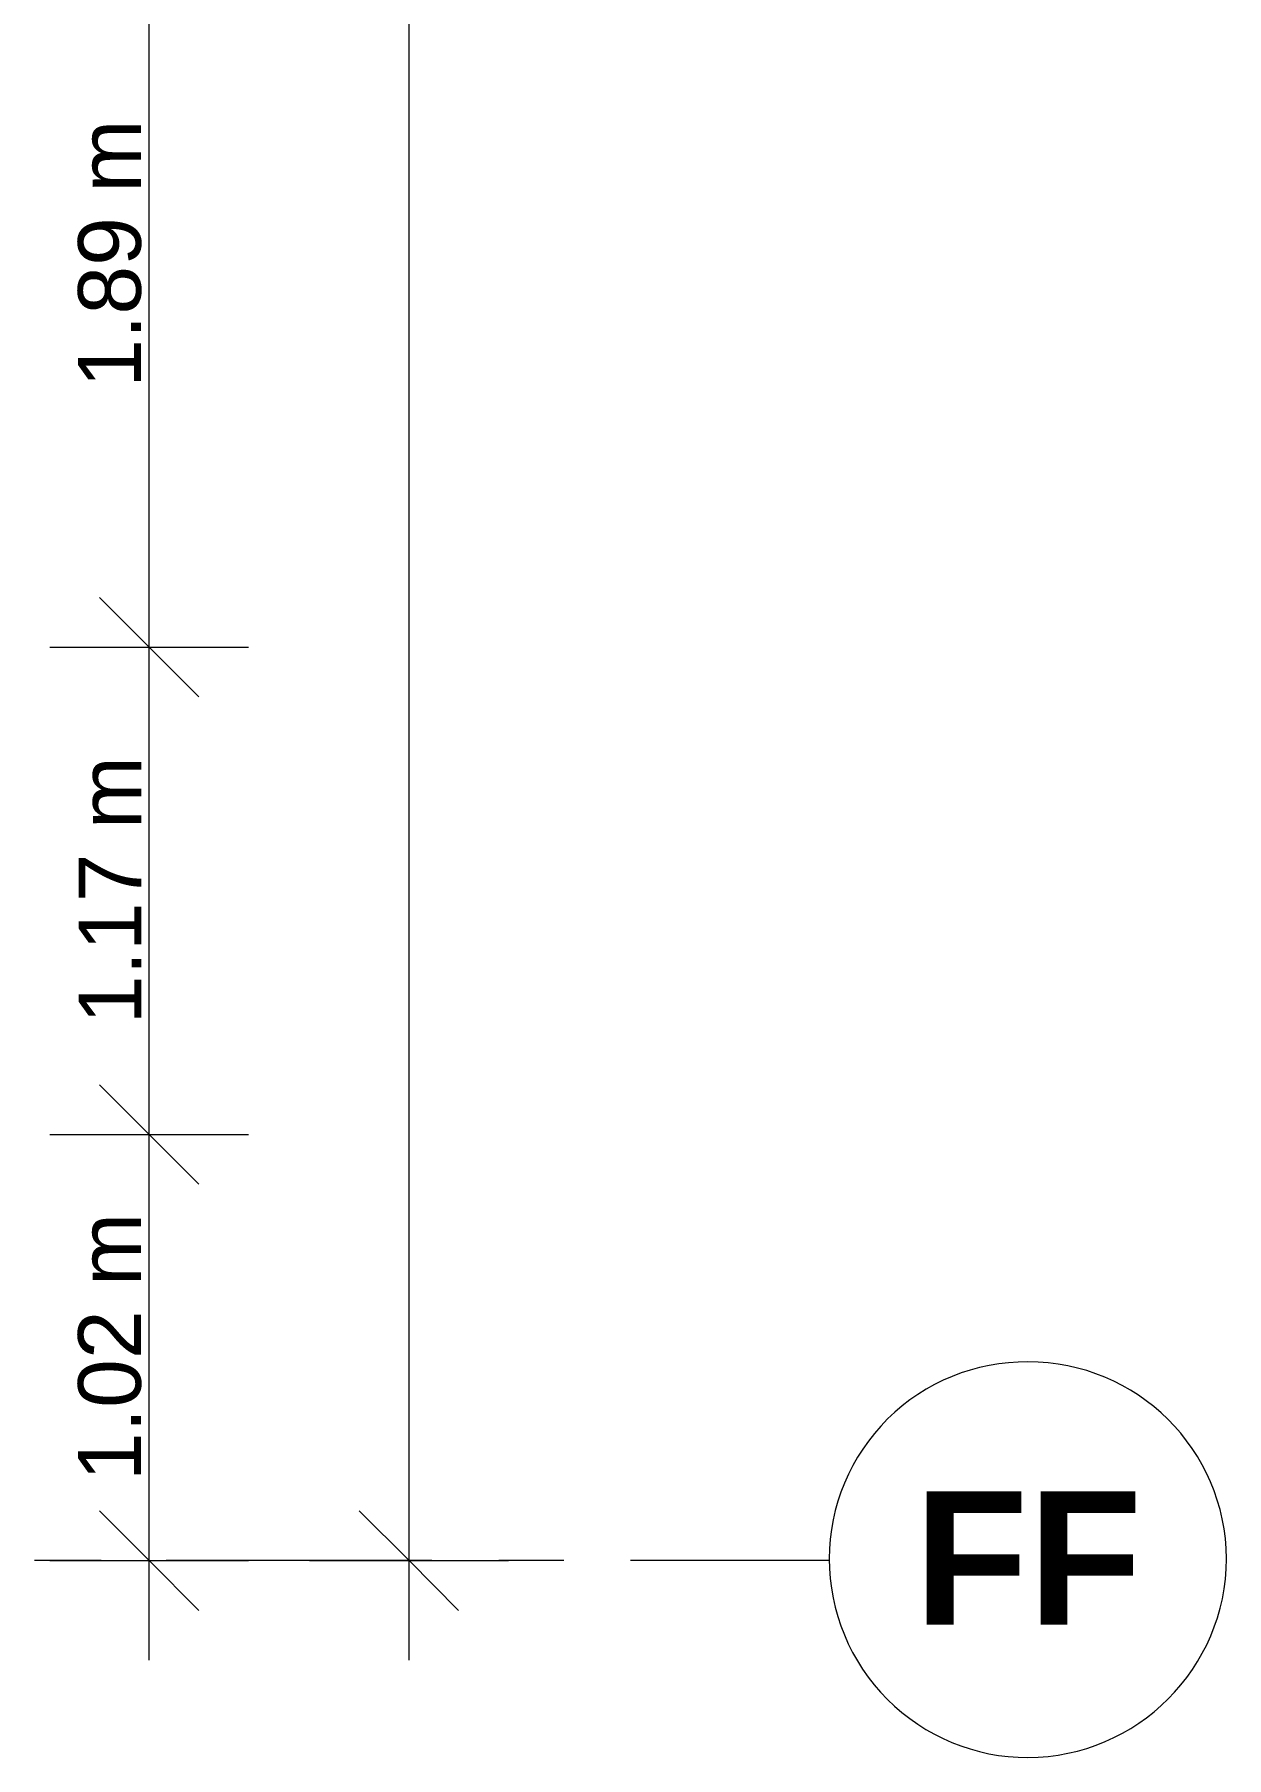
# Model space of a CAD drawing. Header units: metres. Extents: x 98 to 337, y -7 to 53.
# Drawn here: x 160.217 to 163.076, y 11.583 to 15.713 of the extents above; entities that cross this region are included whole.
import ezdxf

# ---------------------------------------------------------------- set-up
doc = ezdxf.new("R2010")
doc.units = ezdxf.units.M
doc.layers.add('PDF_Geometry', color=7, linetype='Continuous', lineweight=0, true_color=0xaaaaaa)
doc.layers.add('PDF_Text', color=7, linetype='Continuous', lineweight=0)
doc.styles.add('PDF Helvetica', font='')
doc.styles.add('PDF Helvetica Bold', font='')
doc.styles.get('PDF Helvetica').set_extended_font_data('Helvetica')
doc.styles.get('PDF Helvetica Bold').set_extended_font_data('Helvetica', bold=True)

msp = doc.modelspace()

# ---------------------------------------------------------------- linework, layer by layer
at = {"layer": 'PDF_Geometry', "color": 7, "lineweight": 0}
for points in [[(161.1155, 11.8163), (161.1155, 49.0793)], [(160.4921, 11.8163), (160.4921, 13.0762), (160.4921, 14.2446), (160.4921, 16.1323), (160.4921, 16.6546), (160.4921, 18.2032), (160.4921, 19.3945), (160.4921, 20.1137), (160.4921, 21.6715), (160.4921, 24.5259), (160.4921, 25.85)], [(160.373, 14.3637), (160.4921, 14.2446), (160.6112, 14.1255)], [(160.2539, 14.2446), (160.4921, 14.2446), (160.7303, 14.2446)], [(160.373, 13.1954), (160.4921, 13.0762), (160.6112, 12.9571)], [(160.2539, 13.0762), (160.4921, 13.0762), (160.7303, 13.0762)], [(160.373, 12.1737), (160.4921, 12.0546), (160.6112, 11.9354)], [(160.9961, 12.1737), (161.1155, 12.0546), (161.2342, 11.9354)], [(160.2539, 12.0546), (160.4921, 12.0546), (160.7303, 12.0546)], [(160.877, 12.0546), (161.1155, 12.0546), (161.3536, 12.0546)]]:
    msp.add_lwpolyline(points, dxfattribs=at)
at = {"layer": 'PDF_Geometry', "lineweight": 0}
msp.add_lwpolyline([(162.5996, 12.531, 0.416795), (162.1233, 12.0591, 0.414778), (162.5996, 11.5826, 0.411057), (163.0759, 12.0591, 0.413069)], format="xyb", close=True, dxfattribs=at)
for points in [[(160.3776, 12.0546), (160.2172, 12.0546)], [(161.1701, 12.0546), (160.5333, 12.0546)], [(161.4865, 12.0546), (161.3307, 12.0546)], [(162.1233, 12.0546), (161.6464, 12.0546)]]:
    msp.add_lwpolyline(points, dxfattribs=at)

# ---------------------------------------------------------------- texts
at = {"layer": 'PDF_Text', "lineweight": 0, "char_height": 0.15053, "attachment_point": 4, "rotation": 90, "style": 'PDF Helvetica'}
for s, insert in [('1.89 m', (160.3982, 14.8663)), ('1.17 m', (160.3982, 13.3405)), ('1.02 m', (160.3982, 12.2454))]:
    msp.add_mtext(s, dxfattribs=dict(at, insert=insert))
at = {"layer": 'PDF_Text', "color": 253, "lineweight": 0, "true_color": 0xaaaaaa, "insert": (162.3269, 12.0609), "char_height": 0.32008, "attachment_point": 4, "style": 'PDF Helvetica Bold'}
msp.add_mtext('FF', dxfattribs=at)

doc.saveas('drawing.dxf')
